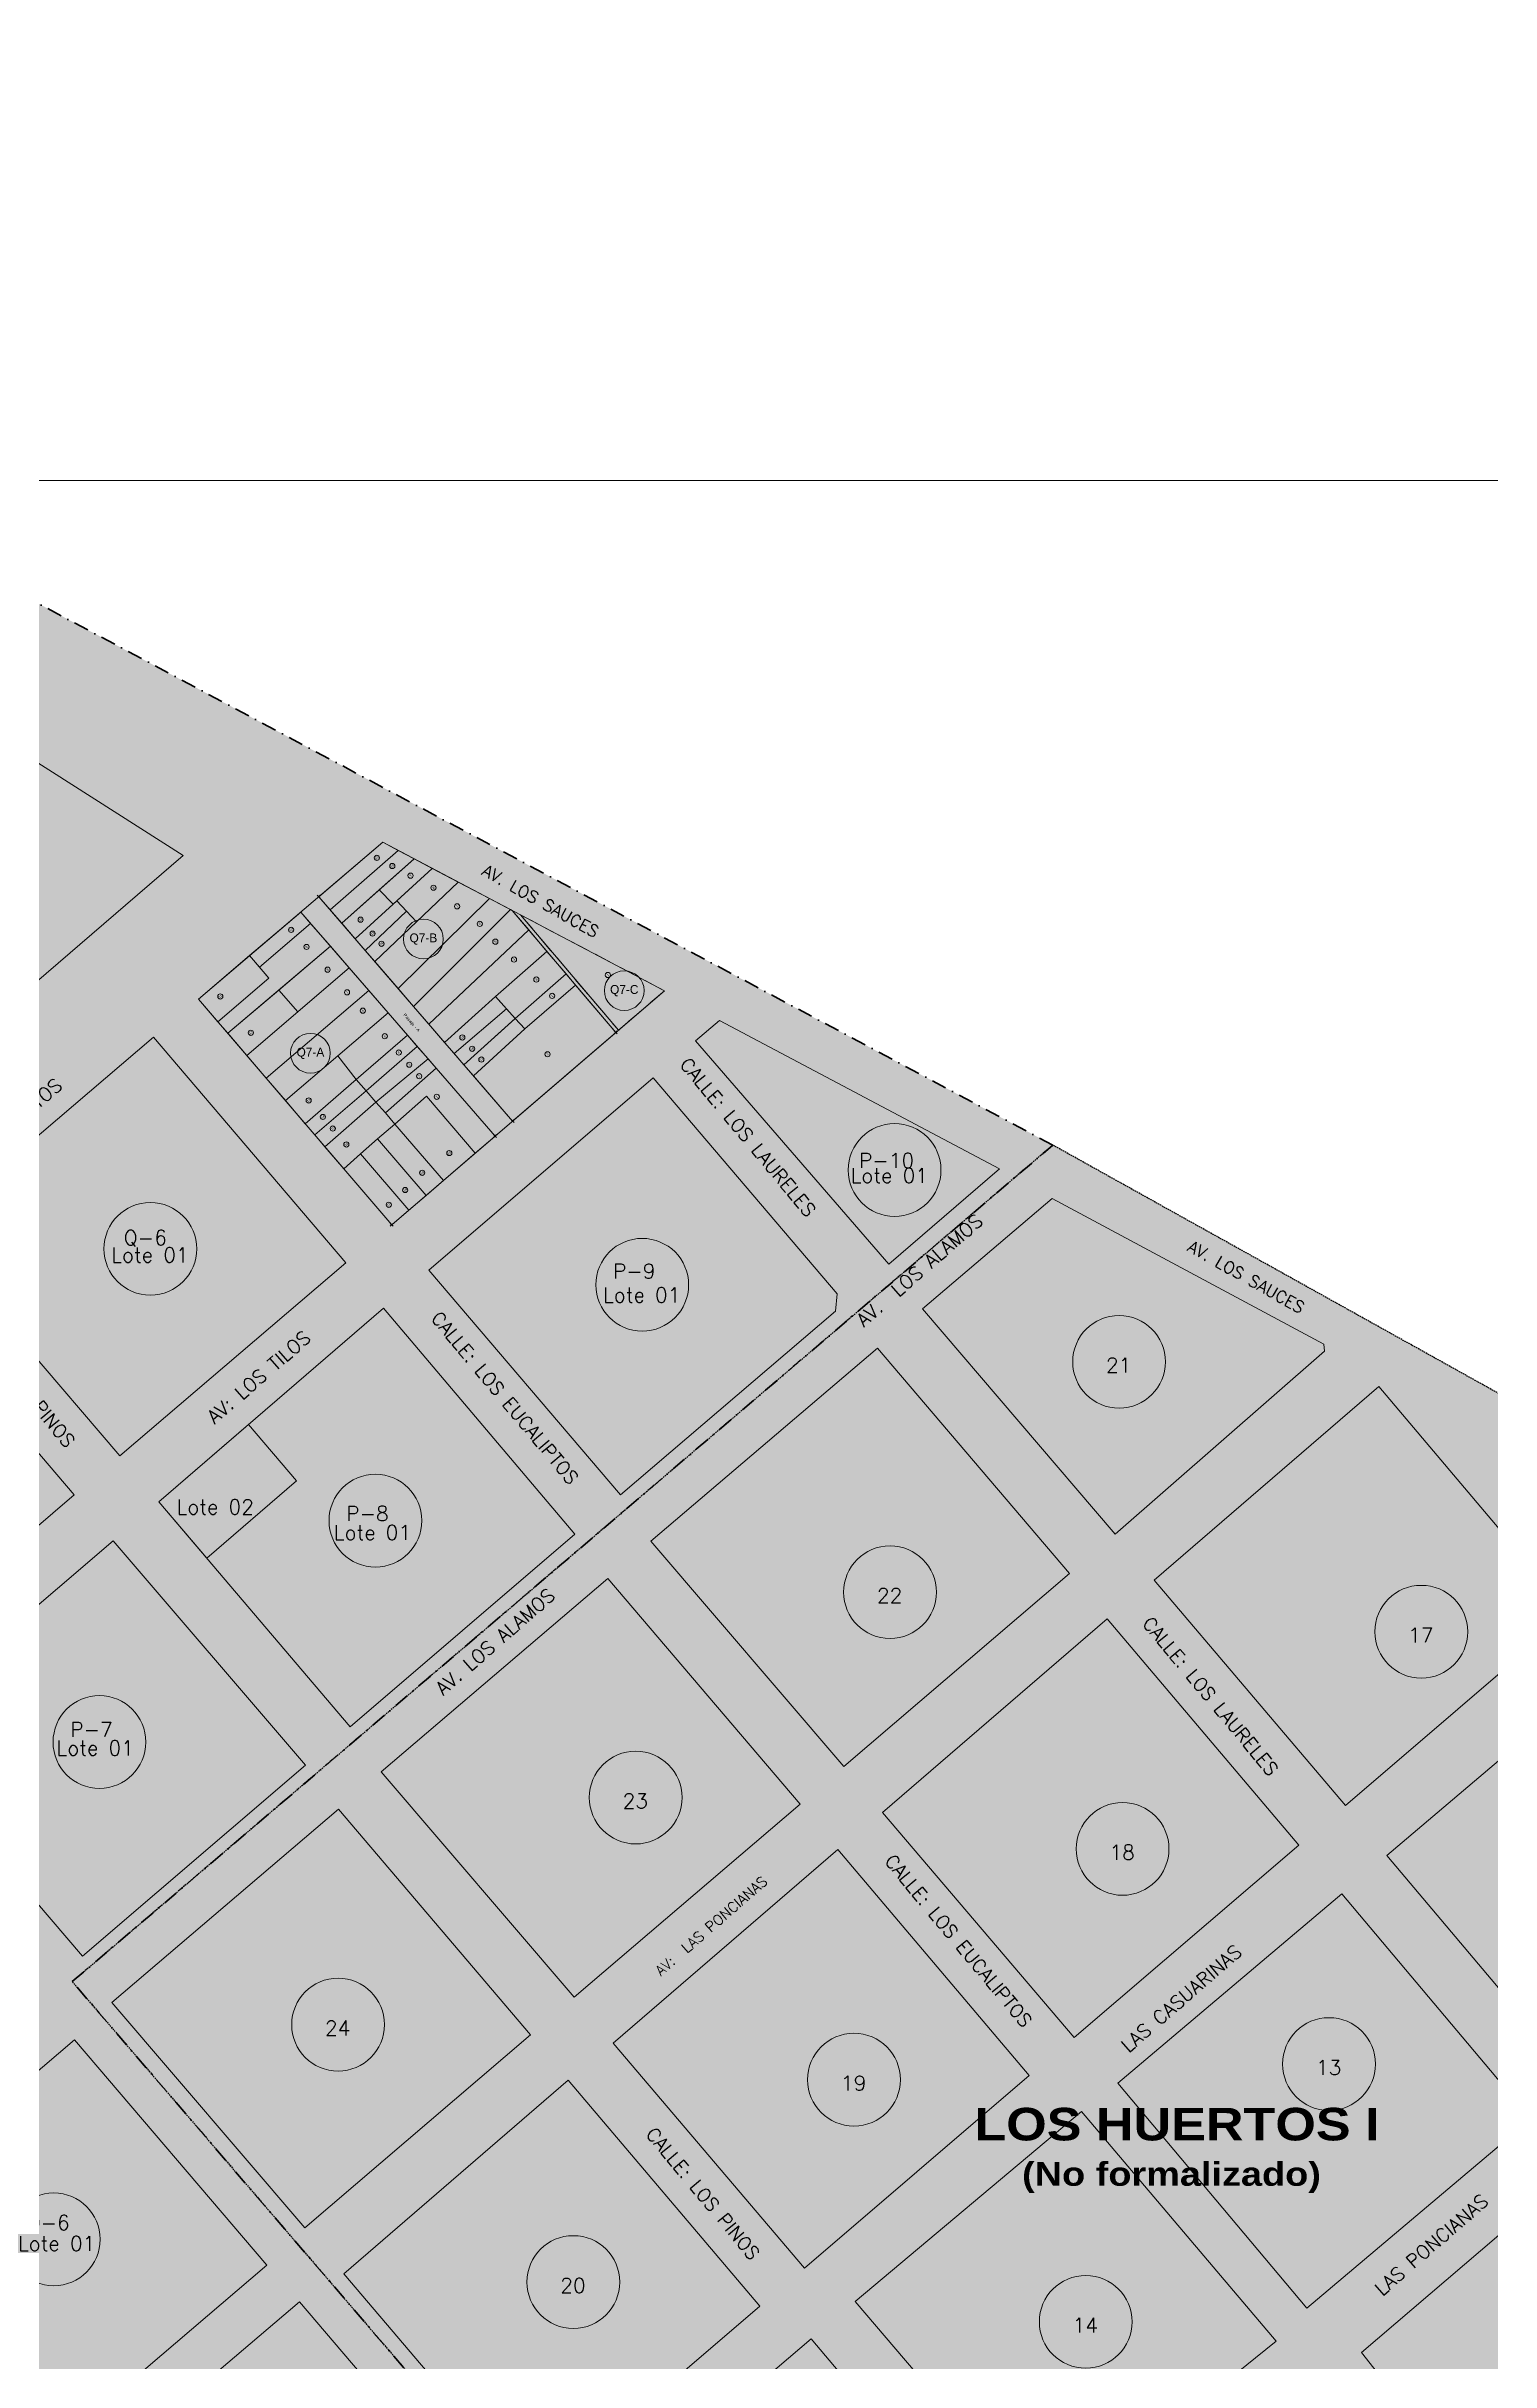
# Model space of a CAD drawing. Header units: millimetres. Extents: x -12449005 to 6504000, y 604360 to 27735491.
# Drawn here: x 711442 to 711930, y 9108793 to 9109575 of the extents above; entities that cross this region are included whole.
import ezdxf
from ezdxf.enums import TextEntityAlignment as Align

# ---------------------------------------------------------------- set-up
doc = ezdxf.new("R2010")
doc.units = ezdxf.units.MM
doc.header["$MEASUREMENT"] = 0
doc.header["$PDMODE"] = 3
doc.header["$PDSIZE"] = 0.5
for name, pattern in [('DASHDOTX2', [50.8, 25.4, -12.7, 0, -12.7]), ('DASHED', [0.75, 0.5, -0.25]), ('HIDDEN', [9.525, 6.35, -3.175])]:
    doc.linetypes.add(name, pattern=pattern)
doc.layers.get('0').update_dxf_attribs({"lineweight": 15})
for name, color, linetype in [('_DELIM_POL_GREGIONAL', 200, 'DASHED'), ('CALLES', 7, 'Continuous'), ('NUEVA ESPERANZA II', 160, 'Continuous'), ('NUEVA ESPERANZA IV', 191, 'Continuous')]:
    doc.layers.add(name, color=color, linetype=linetype)
for name, color, linetype, lineweight in [('A_LIMITES SECTORES', 1, 'DASHDOTX2', 50), ('JL - LOTE PRESCRITO', 190, 'Continuous', 30), ('JL - LOTES EXCEPTUADO', 33, 'Continuous', 30)]:
    doc.layers.add(name, color=color, linetype=linetype, lineweight=lineweight)
doc.styles.add('cota100', font='trebuc.ttf')
doc.styles.add('ROMANS', font='romans.shx')
doc.styles.add('ROMANT', font='romant.shx')
doc.styles.get("Standard").update_dxf_attribs({"font": 'arial.ttf'})
doc.styles.add('TIPOA', font='stylu.ttf')
doc.dimstyles.new('COTA _100', dxfattribs={"dimscale": 1.26, "dimtxt": 0.95, "dimasz": 0.04, "dimexe": 0.06, "dimexo": 0.1, "dimgap": 0.04, "dimtad": 0, "dimzin": 1, "dimdsep": 46, "dimtxsty": 'cota100', "dimblk": 'ARCHTICK', "dimcen": 0.09, "dimdle": 0.06, "dimse1": 1, "dimse2": 1, "dimsd1": 1, "dimsd2": 1, "dimclrd": 256, "dimclre": 178, "dimclrt": 7, "dimaunit": 1, "dimadec": 3, "dimazin": 0, "dimtfac": 1, "dimtmove": 2, "dimatfit": 2, "dimldrblk": 'ARCHTICK', "dimfxl": 1, "dimarcsym": 0})

# ---------------------------------------------------------------- blocks, each defined once
blk = doc.blocks.new('*D43')
at = {"layer": 'DEFPOINTS', "color": 0, "ltscale": 0.3, "transparency": 16777216}
for p in [(712082.84, 9107519.41), (712108.06, 9107499.31), (712109.03, 9107500.52)]:
    blk.add_point(p, dxfattribs=at)
at = {"layer": 'JL - LOTE PRESCRITO', "color": 7, "ltscale": 0.3, "transparency": 16777216, "insert": (-3285965.38, 20561939.47), "char_height": 1.425, "attachment_point": 5, "rotation": 321.44044, "style": 'cota100'}
blk.add_mtext('32.25', dxfattribs=at)
blk = doc.blocks.new('_ARCHTICK')
at = {"color": 0, "linetype": 'ByBlock', "const_width": 0.15}
blk.add_lwpolyline([(-0.5, -0.5), (0.5, 0.5)], dxfattribs=at)
blk = doc.blocks.new('*D45')
at = {"layer": 'DEFPOINTS', "color": 0, "ltscale": 0.3, "transparency": 16777216}
for p in [(712087.19, 9107441.08), (712114.24, 9107424.27), (712113.41, 9107423.07)]:
    blk.add_point(p, dxfattribs=at)
at = {"layer": 'JL - LOTE PRESCRITO', "color": 7, "ltscale": 0.3, "transparency": 16777216, "insert": (-12449002.32, 27735488.48), "char_height": 1.425, "attachment_point": 5, "rotation": 325.51313, "style": 'cota100'}
blk.add_mtext('31.81', dxfattribs=at)
blk = doc.blocks.new('*D46')
at = {"layer": 'DEFPOINTS', "color": 0, "ltscale": 0.3, "transparency": 16777216}
for p in [(712060.7, 9107460.09, 0), (712086.54, 9107440.17), (712087.27, 9107441.21)]:
    blk.add_point(p, dxfattribs=at)
at = {"layer": 'JL - LOTE PRESCRITO', "color": 7, "ltscale": 0.3, "transparency": 16777216, "insert": (-2185624.74, 20773017.13), "char_height": 1.425, "attachment_point": 5, "rotation": 324.59903, "style": 'cota100'}
blk.add_mtext('32.60', dxfattribs=at)
blk = doc.blocks.new('*D48')
at = {"layer": 'DEFPOINTS', "color": 0, "ltscale": 0.3, "transparency": 16777216}
for p in [(712087.24, 9107441.12), (712114.38, 9107424.21), (712113.53, 9107422.98)]:
    blk.add_point(p, dxfattribs=at)
at = {"layer": 'JL - LOTE PRESCRITO', "color": 7, "ltscale": 0.3, "transparency": 16777216, "insert": (-11189611.25, 26932542.48), "char_height": 1.425, "attachment_point": 5, "rotation": 325.40033, "style": 'cota100'}
blk.add_mtext('31.95', dxfattribs=at)
blk = doc.blocks.new('*D51')
at = {"layer": 'DEFPOINTS', "color": 0, "ltscale": 0.3, "transparency": 16777216}
for p in [(711798.11, 9107297.2, 0), (638644.95, 8884680.95), (638646.1, 8884680.58, 0)]:
    blk.add_point(p, dxfattribs=at)
at = {"layer": 'JL - LOTE PRESCRITO', "color": 7, "ltscale": 0.3, "transparency": 16777216, "insert": (1552507.84, 18611954.35), "char_height": 1.425, "attachment_point": 5, "rotation": 71.80943, "style": 'cota100'}
blk.add_mtext('234327.50', dxfattribs=at)
blk = doc.blocks.new('*D54')
at = {"layer": 'DEFPOINTS', "color": 0, "ltscale": 0.3, "transparency": 16777216}
for p in [(711942.33, 9107278.53, 0), (711968.16, 9107261.81, 0), (711968.93, 9107263)]:
    blk.add_point(p, dxfattribs=at)
at = {"layer": 'JL - LOTE PRESCRITO', "color": 7, "ltscale": 0.3, "transparency": 16777216, "insert": (-9446297.88, 15652898.35), "char_height": 1.425, "attachment_point": 5, "rotation": 327.07769, "style": 'cota100'}
blk.add_mtext('30.77', dxfattribs=at)
blk = doc.blocks.new('*D55')
at = {"layer": 'DEFPOINTS', "color": 0, "ltscale": 0.3, "transparency": 16777216}
for p in [(711946.72, 9107290.72, 0), (711972.94, 9107274.92), (711972.26, 9107273.88, 0)]:
    blk.add_point(p, dxfattribs=at)
at = {"layer": 'JL - LOTE PRESCRITO', "color": 7, "ltscale": 0.3, "transparency": 16777216, "insert": (-2514595.34, 20816706.74), "char_height": 1.425, "attachment_point": 5, "rotation": 326.6096, "style": 'cota100'}
blk.add_mtext('30.59', dxfattribs=at)
blk = doc.blocks.new('*D56')
at = {"layer": 'DEFPOINTS', "color": 0, "ltscale": 0.3, "transparency": 16777216}
for p in [(711904.93, 9107395.39, 0), (711906.34, 9107394.91), (711900.87, 9107383.36, 0)]:
    blk.add_point(p, dxfattribs=at)
at = {"layer": 'JL - LOTE PRESCRITO', "color": 7, "ltscale": 0.3, "transparency": 16777216, "insert": (1522262.21, 18476834.14), "char_height": 1.425, "attachment_point": 5, "rotation": 71.35501, "style": 'cota100'}
blk.add_mtext('12.70', dxfattribs=at)
blk = doc.blocks.new('*D57')
at = {"layer": 'DEFPOINTS', "color": 0, "ltscale": 0.3, "transparency": 16777216}
for p in [(711803.61, 9107439.76, 0), (711798.54, 9107426.35, 0), (711799.95, 9107425.82)]:
    blk.add_point(p, dxfattribs=at)
at = {"layer": 'JL - LOTE PRESCRITO', "color": 7, "lineweight": 30, "ltscale": 0.3, "transparency": 16777216, "insert": (1428871.17, 18217418.99), "char_height": 1.425, "attachment_point": 5, "rotation": 69.29283, "style": 'cota100'}
blk.add_mtext('14.33', dxfattribs=at)
blk = doc.blocks.new('*D72')
at = {"layer": 'DEFPOINTS', "color": 0, "linetype": 'HIDDEN', "ltscale": 0.3, "transparency": 16777216}
blk.add_point((711923.25, 9107645.89, 0), dxfattribs=at)
blk.add_point((711923.25, 9107645.89, 0), dxfattribs=at)
blk.add_point((711923.25, 9107645.89, 0), dxfattribs=at)
at = {"layer": 'NUEVA ESPERANZA II', "color": 7, "linetype": 'HIDDEN', "lineweight": 0, "ltscale": 0.3, "transparency": 16777216, "insert": (1418470.26, 18205919.98, 0), "char_height": 1.197, "attachment_point": 5, "style": 'cota100'}
blk.add_mtext('0.00', dxfattribs=at)
blk = doc.blocks.new('*D295')
at = {"layer": 'DEFPOINTS', "color": 0, "ltscale": 0.3, "transparency": 16777216}
for p in [(712101.49, 9107527.55, 0), (712107.08, 9107523.29, 0), (712108.02, 9107524.53)]:
    blk.add_point(p, dxfattribs=at)
at = {"layer": 'JL - LOTES EXCEPTUADO', "color": 7, "ltscale": 0.3, "transparency": 16777216, "insert": (-4155879.58, 22512034.24), "char_height": 1.425, "attachment_point": 5, "rotation": 322.66818, "style": 'cota100'}
blk.add_mtext('7.03', dxfattribs=at)
blk = doc.blocks.new('*D317')
at = {"layer": 'DEFPOINTS', "color": 0, "ltscale": 0.3, "transparency": 16777216}
for p in [(712111.35, 9107509.88), (712112.1, 9107510.92), (712138.95, 9107491.47)]:
    blk.add_point(p, dxfattribs=at)
at = {"layer": 'JL - LOTES EXCEPTUADO', "color": 7, "ltscale": 0.3, "transparency": 16777216, "insert": (-2103789.23, 20760500.07), "char_height": 1.425, "attachment_point": 5, "rotation": 324.08136, "style": 'cota100'}
blk.add_mtext('33.15', dxfattribs=at)
blk = doc.blocks.new('*D324')
at = {"layer": 'DEFPOINTS', "color": 0, "ltscale": 0.3, "transparency": 16777216}
for p in [(712110.31, 9107505.46), (712136.86, 9107485.85), (712136.05, 9107484.76)]:
    blk.add_point(p, dxfattribs=at)
at = {"layer": 'JL - LOTES EXCEPTUADO', "color": 7, "ltscale": 0.3, "transparency": 16777216, "insert": (-6163033.89, 23825474.33), "char_height": 1.425, "attachment_point": 5, "rotation": 323.55006, "style": 'cota100'}
blk.add_mtext('33.00', dxfattribs=at)
blk = doc.blocks.new('*D461')
at = {"layer": 'DEFPOINTS', "color": 0, "ltscale": 0.3, "transparency": 16777216}
for p in [(711831.47, 9107446.26, 0), (711835.62, 9107443.66, 0), (711836.13, 9107444.47)]:
    blk.add_point(p, dxfattribs=at)
at = {"layer": 'JL - LOTES EXCEPTUADO', "color": 7, "ltscale": 0.3, "transparency": 16777216, "insert": (-2767481.23, 20887938.53), "char_height": 1.425, "attachment_point": 5, "rotation": 327.92034, "style": 'cota100'}
blk.add_mtext('4.90', dxfattribs=at)
blk = doc.blocks.new('*D277')
at = {"layer": 'DEFPOINTS', "color": 0, "ltscale": 0.3, "transparency": 16777216}
for p in [(5920851.92, 23470790.36), (5920853.1, 23470789.93, 0), (712025.22, 9107418.43, 0)]:
    blk.add_point(p, dxfattribs=at)
at = {"layer": 'JL - LOTES EXCEPTUADO', "color": 7, "ltscale": 0.3, "transparency": 16777216, "insert": (-3004046.3, 604365.52), "char_height": 1.425, "attachment_point": 5, "rotation": 70.067, "style": 'cota100'}
blk.add_mtext('15278688.71', dxfattribs=at)

msp = doc.modelspace()

# ---------------------------------------------------------------- hatches: boundary and pattern name
at = {"transparency": 33554470}
h = msp.add_hatch(color=86, dxfattribs=at)
h.dxf.hatch_style = 1
h.paths.add_polyline_path([(711450.7, 9108921.381), (711781.778, 9109203.971), (711418.183, 9109398.161), (710823.757, 9109287.221), (710769.44, 9109290.567), (710494.877, 9108218.304), (710905.887, 9107893.734), (711206.969, 9108135.118), (711284.972, 9107993.756), (711468.157, 9108148.755), (711566.549, 9108226.47), (711483.951, 9108324.487), (711668.189, 9108475.846), (711715.602, 9108420.347), (711809.581, 9108494.243), (711758.747, 9108553.852), (711763.037, 9108557.493)])
at = {"transparency": 33554495}
h = msp.add_hatch(color=30, dxfattribs=at)
h.dxf.hatch_style = 1
h.paths.add_polyline_path([(712118.456, 9109016.282), (711781.778, 9109203.971), (711781.778, 9109203.971), (711450.7, 9108921.381), (711763.037, 9108557.493), (712032.489, 9108786.178), (711954.456, 9108877.14)])

# ---------------------------------------------------------------- linework, layer by layer
at = {"color": 7, "linetype": 'HIDDEN', "lineweight": 15}
for p, q in [((711602.057, 9109281.752), (711650.644, 9109256.134)), ((711602.057, 9109281.752), (711635.114, 9109242.8)), ((711650.644, 9109256.134, -88.379), (711635.114, 9109242.8, -88.482))]:
    msp.add_line(p, q, dxfattribs=at)
at = {"color": 7}
msp.add_lwpolyline([(710207.797, 9109428.443), (714775.494, 9109428.443), (714775.494, 9106282.041), (710207.797, 9106282.041)], close=True, dxfattribs=at)
at = {"lineweight": 15}
for points in [[(711399.857, 9109395.067), (711375.257, 9109373.769), (711488.132, 9109301.781), (711012.413, 9108891.974), (710751.759, 9109060.12), (710818.849, 9109287.379)], [(711537.758, 9109283.427), (711533.924, 9109287.868), (711555.536, 9109306.282), (711560.75, 9109303.53), (711537.758, 9109283.427)], [(711560.75, 9109303.53), (711537.758, 9109283.427)], [(711537.758, 9109283.427), (711560.75, 9109303.53), (711566.081, 9109300.716), (711541.671, 9109278.894), (711537.758, 9109283.427)], [(711566.081, 9109300.716), (711541.671, 9109278.894)], [(711554.345, 9109290.224), (711566.081, 9109300.716), (711572.242, 9109297.465), (711560.235, 9109286.454), (711559.066, 9109285.382), (711554.345, 9109290.224)], [(711581.033, 9109292.824), (711552.845, 9109265.952)], [(711552.845, 9109265.952), (711581.033, 9109292.824), (711591.563, 9109287.267), (711560.68, 9109256.877), (711552.845, 9109265.952)], [(711559.066, 9109285.382), (711572.242, 9109297.465)], [(711560.235, 9109286.454), (711572.242, 9109297.465), (711581.033, 9109292.824), (711566.945, 9109279.394), (711563.55, 9109282.955), (711560.235, 9109286.454)], [(711541.671, 9109278.894), (711554.345, 9109290.224), (711559.066, 9109285.382), (711546.231, 9109273.612)], [(711546.231, 9109273.612), (711559.066, 9109285.382), (711554.345, 9109290.224), (711541.671, 9109278.894), (711546.231, 9109273.612)], [(711546.231, 9109273.612), (711560.235, 9109286.454), (711563.55, 9109282.955), (711549.614, 9109269.694)], [(711546.231, 9109273.612), (711549.614, 9109269.694), (711563.55, 9109282.955), (711560.235, 9109286.454), (711559.066, 9109285.382), (711546.231, 9109273.612)], [(711560.68, 9109256.877), (711591.563, 9109287.267), (711598.646, 9109283.528), (711565.943, 9109250.78), (711560.68, 9109256.877)], [(711549.614, 9109269.694), (711563.55, 9109282.955), (711566.945, 9109279.394), (711552.845, 9109265.952), (711549.614, 9109269.694)], [(711563.55, 9109282.955), (711566.945, 9109279.394)], [(711598.646, 9109283.528), (711565.943, 9109250.78)], [(711565.943, 9109250.78), (711598.646, 9109283.528), (711599.244, 9109283.212), (711604.825, 9109276.636), (711571.131, 9109244.771), (711565.943, 9109250.78)], [(711571.131, 9109244.771), (711604.825, 9109276.636), (711610.973, 9109269.392), (711593.574, 9109254.207), (711576.409, 9109238.658), (711571.131, 9109244.771)], [(711610.973, 9109269.392), (711593.574, 9109254.207), (711600.183, 9109246.683), (711617.415, 9109261.801)], [(711610.973, 9109269.392), (711593.574, 9109254.207), (711597.26, 9109250.011), (711600.183, 9109246.683), (711617.415, 9109261.801), (711610.973, 9109269.392)], [(711576.409, 9109238.658), (711593.574, 9109254.207)], [(711576.409, 9109238.658), (711579.687, 9109234.86), (711597.26, 9109250.011), (711593.574, 9109254.207), (711576.409, 9109238.658)], [(711586.194, 9109227.324), (711599.351, 9109212.083), (711634.203, 9109242.018), (711620.621, 9109258.023), (711603.512, 9109243.201), (711586.194, 9109227.324)], [(711579.687, 9109234.86), (711597.26, 9109250.011)], [(711579.687, 9109234.86), (711597.26, 9109250.011), (711600.183, 9109246.683), (711582.951, 9109231.079), (711579.687, 9109234.86)], [(711582.951, 9109231.079), (711600.183, 9109246.683), (711603.512, 9109243.201), (711586.194, 9109227.324), (711582.951, 9109231.079)], [(711600.155, 9109246.658), (711582.951, 9109231.079)], [(711586.194, 9109227.324), (711603.512, 9109243.201), (711600.183, 9109246.683), (711600.155, 9109246.658)], [(711478.139, 9109240.384), (711401.644, 9109175.1), (711466.786, 9109099.01), (711543.021, 9109164.212), (711478.139, 9109240.384), (711543.021, 9109164.212)], [(711479.924, 9109083.483), (711510.214, 9109109.608)], [(711510.214, 9109109.608), (711526.401, 9109090.557)], [(711496.112, 9109064.431), (711526.401, 9109090.557)], [(711496.112, 9109064.431), (711526.352, 9109090.515)], [(711479.924, 9109083.483), (711496.112, 9109064.431)], [(711483.909, 9108710.321), (711451.026, 9108748.18), (711527.427, 9108813.274), (711559.961, 9108775.062), (711483.909, 9108710.321)]]:
    msp.add_lwpolyline(points, dxfattribs=at)
for points, elevation in [([(711493.357, 9109253.302), (711555.536, 9109306.282), (711650.644, 9109256.134), (711558.55, 9109177.039)], -88.488), ([(711510.58, 9109267.977), (711527.861, 9109282.702), (711531.168, 9109278.885), (711513.948, 9109264.037)], -88.488), ([(711520.394, 9109256.362), (711537.847, 9109271.176), (711544.206, 9109263.837), (711526.839, 9109248.992)], -88.488), ([(711510.58, 9109267.977), (711493.357, 9109253.302), (711499.887, 9109245.663), (711517.114, 9109260.334)], -88.488), ([(711970.732, 9109028.611), (711894.513, 9108963.97), (711957.72, 9108889.082), (711961.459, 9108891.898), (711962.149, 9108891.086), (712035.247, 9108951.973)], 3.702)]:
    msp.add_lwpolyline(points, close=True, dxfattribs=dict(at, elevation=elevation))
at = {"lineweight": 15, "flags": 128}
for points in [[(711533.924, 9109287.868), (711555.536, 9109306.282), (711599.244, 9109283.212), (711599.244, 9109283.212), (711634.203, 9109242.018), (711599.351, 9109212.083), (711533.924, 9109287.868)], [(711650.644, 9109256.134), (711602.057, 9109281.752), (711635.114, 9109242.8), (711650.644, 9109256.134)]]:
    msp.add_lwpolyline(points, dxfattribs=at)
at = {"lineweight": 15}
for points, elevation in [([(711560.68, 9109256.877), (711591.563, 9109287.267)], -0.269), ([(711531.168, 9109278.885), (711513.948, 9109264.037), (711517.114, 9109260.334), (711499.887, 9109245.663), (711503.209, 9109241.777), (711537.847, 9109271.176), (711531.168, 9109278.885)], -88.488), ([(711531.168, 9109278.885), (711513.948, 9109264.037), (711517.114, 9109260.334), (711499.887, 9109245.663), (711503.209, 9109241.777), (711520.394, 9109256.362), (711537.847, 9109271.176), (711531.168, 9109278.885)], -88.488), ([(711520.394, 9109256.362), (711526.839, 9109248.992), (711544.206, 9109263.837), (711537.847, 9109271.176), (711520.394, 9109256.362)], -88.488), ([(711604.825, 9109276.636), (711571.131, 9109244.771)], 0.495), ([(711499.887, 9109245.663), (711517.114, 9109260.334), (711513.948, 9109264.037), (711510.58, 9109267.977), (711493.357, 9109253.302), (711499.887, 9109245.663)], -88.488), ([(711509.623, 9109234.274), (711544.206, 9109263.837)], -0.889), ([(711509.623, 9109234.274), (711526.914, 9109249.056), (711544.206, 9109263.837), (711550.781, 9109256.248), (711516.165, 9109226.621), (711509.623, 9109234.274)], -0.889), ([(711603.512, 9109243.201), (711600.183, 9109246.683), (711617.415, 9109261.801), (711620.621, 9109258.023), (711603.512, 9109243.201)], -0.179), ([(711503.209, 9109241.777), (711520.394, 9109256.362), (711526.839, 9109248.992), (711509.623, 9109234.274), (711503.209, 9109241.777)], -88.488), ([(711516.165, 9109226.621), (711550.781, 9109256.248)], -1.115), ([(711516.165, 9109226.621), (711550.781, 9109256.248), (711557.344, 9109248.673), (711540.393, 9109234.144), (711522.693, 9109218.985), (711516.165, 9109226.621)], -0.889), ([(711600.183, 9109246.683), (711603.512, 9109243.201), (711620.621, 9109258.023)], -0.179), ([(711557.344, 9109248.673), (711540.393, 9109234.144)], -0.542), ([(711557.344, 9109248.673), (711540.393, 9109234.144), (711546.585, 9109226.122), (711563.895, 9109241.112), (711557.344, 9109248.673)], -0.542), ([(711563.895, 9109241.112), (711546.585, 9109226.122)], -0.233), ([(711549.876, 9109222.276), (711546.585, 9109226.122), (711563.895, 9109241.112), (711567.178, 9109237.322), (711549.876, 9109222.276)], -0.442), ([(711546.585, 9109226.122), (711540.393, 9109234.144), (711522.693, 9109218.985)], -0.98), ([(711522.693, 9109218.985), (711540.393, 9109234.144), (711546.585, 9109226.122), (711529.347, 9109211.201), (711522.693, 9109218.985)], -0.98), ([(711567.178, 9109237.322), (711549.876, 9109222.276)], -0.442), ([(711549.876, 9109222.276), (711567.178, 9109237.322), (711570.871, 9109233.06), (711553.176, 9109218.448), (711549.876, 9109222.276)], -0.442), ([(711570.871, 9109233.06), (711553.176, 9109218.448)], -0.586), ([(711573.585, 9109229.928), (711570.871, 9109233.06), (711553.176, 9109218.448), (711556.475, 9109214.91), (711573.585, 9109229.928)], -0.565), ([(711573.585, 9109229.928), (711556.475, 9109214.91), (711553.176, 9109218.448)], -0.565), ([(711573.585, 9109229.928), (711556.475, 9109214.91), (711559.559, 9109211.051), (711570.309, 9109220.456), (711586.706, 9109201.222), (711593.442, 9109207.008), (711573.585, 9109229.928)], -0.565), ([(711532.564, 9109207.438), (711549.876, 9109222.276), (711546.585, 9109226.122), (711529.347, 9109211.201)], -0.98), ([(711553.176, 9109218.448), (711549.876, 9109222.276), (711532.564, 9109207.438), (711535.991, 9109203.428), (711553.176, 9109218.448)], -0.442), ([(711535.991, 9109203.428), (711553.176, 9109218.448), (711549.876, 9109222.276)], -0.903), ([(711559.559, 9109211.051), (711556.475, 9109214.91), (711553.176, 9109218.448), (711535.991, 9109203.428), (711542.353, 9109195.987), (711548.064, 9109201.038), (711553.784, 9109206.1), (711559.559, 9109211.051)], -0.565), ([(711556.475, 9109214.91), (711559.559, 9109211.051)], -0.962), ([(711586.706, 9109201.222), (711570.309, 9109220.456), (711559.559, 9109211.051)], -0.812), ([(711559.559, 9109211.051), (711570.309, 9109220.456), (711586.706, 9109201.222), (711575.999, 9109192.026), (711575.998, 9109192.027), (711559.559, 9109211.051)], -0.565), ([(711559.559, 9109211.051), (711553.784, 9109206.1)], -1.21), ([(711553.784, 9109206.1), (711559.559, 9109211.051), (711575.999, 9109192.026), (711570.133, 9109186.988), (711553.784, 9109206.1)], -0.565), ([(711559.559, 9109211.051), (711575.998, 9109192.027)], -1.21), ([(711559.559, 9109211.051), (711575.998, 9109192.027)], -1.21), ([(711542.353, 9109195.987), (711548.064, 9109201.038), (711564.324, 9109181.999)], -1.079), ([(711542.353, 9109195.987), (711548.064, 9109201.038), (711564.324, 9109181.999), (711558.55, 9109177.039), (711542.353, 9109195.987)], -0.565), ([(711548.064, 9109201.038), (711553.784, 9109206.1), (711570.133, 9109186.989)], -1.21), ([(711548.064, 9109201.038), (711553.784, 9109206.1), (711570.133, 9109186.988), (711564.324, 9109181.999), (711548.064, 9109201.038)], -0.565)]:
    msp.add_lwpolyline(points, dxfattribs=dict(at, elevation=elevation))
at = {"lineweight": 15, "elevation": -0.948, "flags": 128}
msp.add_lwpolyline([(711493.357, 9109253.302), (711527.861, 9109282.702), (711593.442, 9109207.008), (711558.55, 9109177.039), (711493.357, 9109253.302)], dxfattribs=at)
at = {"lineweight": 15}
for points in [[(711669.277, 9109246.068), (711763.74, 9109195.956), (711726.374, 9109163.778), (711661.1, 9109239.21)], [(711708.343, 9109147.883), (711635.786, 9109085.873), (711571.06, 9109161.77), (711646.87, 9109226.643), (711708.902, 9109153.706)], [(711781.555, 9109185.922), (711873.294, 9109136.774), (711873.508, 9109134.417), (711802.856, 9109072.522), (711737.714, 9109148.612)], [(711386.326, 9109162.039), (711451.378, 9109085.855), (711376.013, 9109021.246), (711310.762, 9109097.49)], [(711555.769, 9109148.9), (711620.409, 9109072.493), (711544.544, 9109007.429), (711479.924, 9109083.483)], [(711722.529, 9109135.429), (711646.034, 9109070.145), (711711.176, 9108994.055), (711787.411, 9109059.257)], [(711891.839, 9109122.412), (711956.479, 9109046.005), (711880.614, 9108980.941), (711815.994, 9109056.995)], [(711464.534, 9109070.345), (711529.422, 9108994.469), (711454.196, 9108930.01), (711389.241, 9109005.862)], [(711631.54, 9109057.526), (711555.045, 9108992.242), (711620.187, 9108916.152), (711696.422, 9108981.354)], [(711800.159, 9109043.945), (711864.799, 9108967.538), (711788.934, 9108902.474), (711724.314, 9108978.528)], [(711540.551, 9108979.623), (711605.433, 9108903.451), (711529.198, 9108838.249), (711464.056, 9108914.339)], [(711709.17, 9108966.042), (711633.325, 9108900.625), (711697.945, 9108824.571), (711773.81, 9108889.635)], [(711879.348, 9108951.079), (711943.259, 9108874.998), (711867.578, 9108811.072), (711803.678, 9108887.13)], [(711451.459, 9108901.747), (711516.341, 9108825.575), (711440.106, 9108760.373), (711374.964, 9108836.463)], [(711618.181, 9108888.139), (711542.336, 9108822.722), (711606.956, 9108746.668), (711682.821, 9108811.732)], [(711791.466, 9108877.484), (711715.018, 9108813.316), (711779.754, 9108737.484), (711857.186, 9108799.887)], [(711960.941, 9108860.206), (712018.382, 9108787.33), (711943.442, 9108723.193), (711886.001, 9108796.069)], [(711527.427, 9108813.274), (711451.026, 9108748.18), (711517.024, 9108672.194), (711592.494, 9108736.849)], [(711700.206, 9108800.682), (711624.42, 9108736.046), (711688.258, 9108659.857), (711764.41, 9108724.49)]]:
    msp.add_lwpolyline(points, close=True, dxfattribs=at)
for centre, radius in [((711553.555, 9109300.987, -88.291), 0.875), ((711558.745, 9109298.248, -88.291), 0.875), ((711564.917, 9109294.99, -88.291), 0.875), ((711572.641, 9109290.914, -88.291), 0.875), ((711580.623, 9109284.612, -0.283), 0.875), ((711524.585, 9109276.676, -0.283), 0.875), ((711548.051, 9109280.114), 0.875), ((711569.253, 9109273.585, -0.566), 6.7), ((711588.295, 9109278.716, -0.283), 0.875), ((711529.798, 9109270.913, -0.283), 0.875), ((711552.103, 9109275.421), 0.875), ((711555.077, 9109271.976), 0.875), ((711593.544, 9109272.693, -0.283), 0.875), ((711536.908, 9109263.224, -88.488), 0.875), ((711599.845, 9109266.643, -176.693), 0.875), ((711637.069, 9109256.153, -0.566), 6.7), ((711631.54, 9109261.432, -0.283), 0.875), ((711631.54, 9109261.432, -0.283), 0.875), ((711500.685, 9109254.199, -88.488), 0.875), ((711543.477, 9109255.577, -88.488), 0.875), ((711607.381, 9109259.897, -88.488), 0.875), ((711612.714, 9109254.366, -0.283), 0.875), ((711548.803, 9109249.375, -88.488), 0.875), ((711510.996, 9109241.914, -0.948), 0.875), ((711531.105, 9109234.992, -0.566), 6.7), ((711556.216, 9109240.744, -88.488), 0.875), ((711582.397, 9109240.331), 0.875), ((711560.957, 9109235.224, -88.488), 0.875), ((711564.479, 9109231.124, -88.488), 0.875), ((711585.705, 9109236.499), 0.875), ((711588.827, 9109232.883), 0.875), ((711611.176, 9109234.657, -88.488), 0.875), ((711567.824, 9109227.229, -88.488), 0.875), ((711530.527, 9109219.066, -0.948), 0.875), ((711535.298, 9109213.485, -0.948), 0.875), ((711573.773, 9109220.303, -88.488), 0.875), ((711538.658, 9109209.555, -0.948), 0.875), ((711728.338, 9109195.557), 15.667), ((711543.237, 9109204.199, -0.948), 0.875), ((711577.992, 9109201.283, -88.488), 0.875), ((711568.852, 9109194.631, -88.488), 0.875), ((711477.07, 9109168.939), 15.667), ((711557.552, 9109183.803, -0.283), 0.875), ((711563.096, 9109188.795, -0.283), 0.875), ((711643.133, 9109156.788), 15.667), ((711553.061, 9109077.117), 15.667), ((711459.879, 9109002.332), 15.667), ((711444.442, 9108834.352), 15.667)]:
    msp.add_circle(centre, radius, dxfattribs=at)
for centre in [(711804.149, 9109130.767), (711726.808, 9109052.947), (711906.177, 9109039.588), (711640.941, 9108983.582), (711805.322, 9108966.242), (711540.457, 9108906.87), (711875.026, 9108893.551), (711714.632, 9108888.267), (711619.871, 9108819.907), (711792.889, 9108806.471)]:
    msp.add_circle(centre, 15.667)
for p in [(711533.924, 9109287.868), (711634.203, 9109242.018), (711599.351, 9109212.083)]:
    msp.add_point(p, dxfattribs=at)
at = {"lineweight": 15, "ltscale": 0.5}
for p in [(711593.442, 9109207.008, -88.488), (711558.55, 9109177.039, -88.488)]:
    msp.add_point(p, dxfattribs=at)
at = {"layer": '_DELIM_POL_GREGIONAL', "color": 30, "elevation": 75.337}
msp.add_lwpolyline([(711781.778, 9109203.971), (711781.778, 9109203.971), (711450.7, 9108921.381), (711763.037, 9108557.493), (712032.489, 9108786.178), (711954.456, 9108877.14), (712118.456, 9109016.282)], close=True, dxfattribs=at)
at = {"layer": 'A_LIMITES SECTORES', "color": 86, "ltscale": 0.2}
msp.add_lwpolyline([(711781.778, 9109203.971), (711418.183, 9109398.161), (710823.757, 9109287.221), (710769.44, 9109290.567), (710494.877, 9108218.304), (710905.887, 9107893.734), (711206.969, 9108135.118), (711284.972, 9107993.756), (711468.157, 9108148.755), (711566.549, 9108226.47), (711483.951, 9108324.487), (711668.189, 9108475.846), (711715.602, 9108420.347), (711809.581, 9108494.243), (711758.747, 9108553.852), (711763.037, 9108557.493), (711450.7, 9108921.381), (711781.778, 9109203.971)], dxfattribs=at)

# ---------------------------------------------------------------- texts
at = {"color": 7, "lineweight": 15, "style": 'TIPOA'}
for s, p in [('11', (711553.555, 9109300.987, -88.291)), ('10', (711558.745, 9109298.248, -88.291)), ('9', (711564.917, 9109294.99, -88.291)), ('8', (711572.641, 9109290.914, -88.291)), ('7', (711580.623, 9109284.612, -0.283)), ('10', (711524.585, 9109276.676, -0.283)), ('12', (711548.051, 9109280.114)), ('6', (711588.295, 9109278.716, -0.283)), ('9', (711529.798, 9109270.913, -0.283)), ('13', (711552.103, 9109275.421)), ('14', (711555.077, 9109271.976)), ('5', (711593.544, 9109272.693, -0.283)), ('8', (711536.908, 9109263.224, -88.488)), ('4', (711599.845, 9109266.643, -176.693)), ('1', (711631.54, 9109261.432, -0.283)), ('1', (711631.54, 9109261.432, -0.283)), ('11', (711500.685, 9109254.199, -88.488)), ('7', (711543.477, 9109255.577, -88.488)), ('3', (711607.381, 9109259.897, -88.488)), ('2', (711612.714, 9109254.366, -0.283)), ('6', (711548.803, 9109249.375, -88.488)), ('12', (711510.996, 9109241.914, -0.948)), ('5', (711556.216, 9109240.744, -88.488)), ('15', (711582.397, 9109240.331)), ('4', (711560.957, 9109235.224, -88.488)), ('3', (711564.479, 9109231.124, -88.488)), ('16', (711585.705, 9109236.499)), ('17', (711588.827, 9109232.883)), ('1', (711611.176, 9109234.657, -88.488)), ('2', (711567.824, 9109227.229, -88.488)), ('13', (711530.527, 9109219.066, -0.948)), ('1', (711573.773, 9109220.303, -88.488)), ('14', (711535.298, 9109213.485, -0.948)), ('15', (711538.658, 9109209.555, -0.948)), ('16', (711543.237, 9109204.199, -0.948)), ('20', (711577.992, 9109201.283, -88.488)), ('19', (711568.852, 9109194.631, -88.488)), ('17', (711557.552, 9109183.803, -0.283)), ('18', (711563.096, 9109188.795, -0.283))]:
    msp.add_text(s, height=0.8, rotation=40.359922, dxfattribs=at).set_placement(p, align=Align.MIDDLE_CENTER)
for s, p in [('Q7-B', (711569.253, 9109273.585, -0.566)), ('Q7-C', (711637.069, 9109256.153, -0.566)), ('Q7-A', (711531.105, 9109234.992, -0.566))]:
    msp.add_text(s, height=3, dxfattribs=at).set_placement(p, align=Align.MIDDLE)
at = {"color": 7, "lineweight": 15, "style": 'TIPOA', "width": 1.25}
msp.add_text('Pasaje - A', height=1, rotation=310.455656, dxfattribs=at).set_placement((711565.195, 9109245.258, -326.778), align=Align.MIDDLE)
at = {"color": 7, "lineweight": 15, "style": 'ROMANS'}
for s, height, rotation, p in [('CALLE: LOS LAURELES', 4.55, 309.76991, (711655.53, 9109231.072)), ('LOS ABETOS   ', 4.62, 40.978426, (711419.186, 9109198.66)), ('AV.  LOS ALAMOS  ', 4.62, 40.978426, (711717.936, 9109142.33)), ('CALLE: LOS PINOS ', 4.55, 309.76991, (711412.893, 9109144.163)), ('CALLE: LOS EUCALIPTOS', 4.55, 309.76991, (711571.518, 9109145.351)), ('AV: LOS TILOS   ', 4.62, 40.978426, (711498.735, 9109109.612)), ('AV. LOS ALAMOS  ', 4.62, 40.978426, (711575.852, 9109017.897)), ('CALLE: LOS LAURELES', 4.55, 309.76991, (711811.684, 9109042.229)), ('AV:  LAS PONCIANAS ', 3.5, 40.978426, (711649.412, 9108923.135)), ('CALLE: LOS EUCALIPTOS', 4.55, 309.76991, (711724.666, 9108961.952)), ('LAS CASUARINAS  ', 4.62, 40.978426, (711807.3, 9108897.153)), ('CALLE: LOS PINOS ', 4.55, 309.76991, (711644.052, 9108869.724)), ('LAS PONCIANAS ', 4.62, 40.978426, (711892.923, 9108814.984))]:
    msp.add_text(s, height=height, rotation=rotation, dxfattribs=at).set_placement(p)
for s, p in [('P-10', (711725.631, 9109196.247)), ('Lote 01', (711726.55, 9109191.174)), ('Q-6', (711475.36, 9109170.211)), ('Lote 01', (711476.903, 9109164.363)), ('P-9', (711640.426, 9109158.897)), ('Lote 01', (711642.965, 9109150.843)), ('21', (711804.001, 9109127.115)), ('Lote 02', (711498.95, 9109079.245)), ('P-8', (711550.354, 9109077.004)), ('Lote 01', (711552.039, 9109070.583)), ('22', (711726.66, 9109049.295)), ('17', (711906.029, 9109035.936)), ('P-7', (711457.172, 9109004.044)), ('Lote 01', (711458.43, 9108997.806)), ('23', (711640.793, 9108979.931)), ('18', (711805.174, 9108962.591)), ('24', (711540.309, 9108903.218)), ('13', (711874.878, 9108889.9)), ('19', (711714.484, 9108884.615)), ('O-6', (711442.567, 9108837.479)), ('Lote 01', (711445.396, 9108830.452)), ('20', (711619.723, 9108816.255)), ('14', (711792.741, 9108802.819))]:
    msp.add_text(s, height=5, dxfattribs=at).set_placement(p, align=Align.CENTER)
at = {"layer": 'CALLES', "style": 'ROMANT'}
for p in [(711608.835, 9109286.421), (711847.074, 9109159.431)]:
    msp.add_text('AV. LOS SAUCES', height=4, rotation=330.689049, dxfattribs=at).set_placement(p, align=Align.MIDDLE_CENTER)
at = {"layer": 'NUEVA ESPERANZA IV', "color": 30, "insert": (711713.289, 9108878.756), "char_height": 10, "attachment_point": 1}
msp.add_mtext_dynamic_manual_height_columns('\\pi41.99794;{\\fArial Black|b0|i0|c0|p34;\\H1.1x;LOS HUERTOS I\\P\\pi58.10011;\\H0.72727x;(No formalizado)}', width=215.58319, gutter_width=1, heights=[0], dxfattribs=at)

# ---------------------------------------------------------------- dimensions: what is measured, and where the dimension line sits
at = {"layer": 'JL - LOTE PRESCRITO', "ltscale": 0.3}
for base, p1, p2, angle, picture, middle in [((712114.241, 9107424.27, 0), (712087.191, 9107441.081, 0), (712113.414, 9107423.067, 0), 325.513135, '*D45', (-12449002.316, 27735488.482, 0)), ((712114.377, 9107424.206, 0), (712087.238, 9107441.124, 0), (712113.534, 9107422.984, 0), 325.400332, '*D48', (-11189611.254, 26932542.482, 0)), ((711972.944, 9107274.924, 0), (711946.718, 9107290.717, 0), (711972.258, 9107273.883, 0), 326.6096, '*D55', (-2514595.34, 20816706.736, 0)), ((712086.536, 9107440.17, 0), (712060.702, 9107460.094, 0), (712087.275, 9107441.209, 0), 324.599025, '*D46', (-2185624.739, 20773017.13, 0)), ((712109.027, 9107500.525, 0), (712082.837, 9107519.415, 0), (712108.058, 9107499.31, 0), 321.440438, '*D43', (-3285965.379, 20561939.472, 0)), ((638644.95, 8884680.953, 0), (711798.107, 9107297.202, 0), (638646.098, 8884680.575, 0), 251.809434, '*D51', (1552507.844, 18611954.349, 0)), ((711906.344, 9107394.914, 0), (711900.866, 9107383.36, 0), (711904.926, 9107395.392, 0), 71.355006, '*D56', (1522262.214, 18476834.142, 0)), ((711968.927, 9107263.001, 0), (711942.331, 9107278.532, 0), (711968.157, 9107261.811, 0), 327.077685, '*D54', (-9446297.875, 15652898.352, 0))]:
    dim = msp.add_linear_dim(base=base, p1=p1, p2=p2, angle=angle, dimstyle='COTA _100', override={"dimscale": 1.5}, dxfattribs=at)
    dim.commit()
    dim.dimension.update_dxf_attribs({"geometry": picture, "text_midpoint": middle, "dimtype": 161})
at = {"layer": 'JL - LOTE PRESCRITO', "lineweight": 30, "ltscale": 0.3}
dim = msp.add_linear_dim(base=(711799.947, 9107425.824), p1=(711803.611, 9107439.76, 0), p2=(711798.543, 9107426.354, 0), angle=249.292826, dimstyle='COTA _100', override={"dimscale": 1.5}, dxfattribs=at)
dim.commit()
dim.dimension.update_dxf_attribs({"geometry": '*D57', "text_midpoint": (1428871.165, 18217418.988), "dimtype": 161})
at = {"layer": 'JL - LOTES EXCEPTUADO', "ltscale": 0.3}
for base, p1, p2, angle, picture, middle in [((712136.051, 9107484.763, 0), (712110.311, 9107505.458, 0), (712136.855, 9107485.852, 0), 323.550056, '*D324', (-6163033.891, 23825474.328, 0)), ((5920851.924857054, 23470790.356056061, 0.000000005), (712025.222492767, 9107418.427517591, 0.000000004), (5920853.097571281, 23470789.930775229, 0.000000001), 70.066995566, '*D277', (-3004046.296434489, 604365.524695335, 0.000000005)), ((712108.02, 9107524.528, 0), (712101.491, 9107527.553, 0), (712107.078, 9107523.292, 0), 322.668179, '*D295', (-4155879.578, 22512034.24, 0)), ((711836.129, 9107444.468, 0), (711831.472, 9107446.259, 0), (711835.622, 9107443.659, 0), 327.920344, '*D461', (-2767481.229, 20887938.529, 0)), ((712111.351, 9107509.881, 0), (712138.951, 9107491.474, 0), (712112.104, 9107510.921, 0), 144.08136, '*D317', (-2103789.227, 20760500.069, 0))]:
    dim = msp.add_linear_dim(base=base, p1=p1, p2=p2, angle=angle, dimstyle='COTA _100', override={"dimscale": 1.5}, dxfattribs=at)
    dim.commit()
    dim.dimension.update_dxf_attribs({"geometry": picture, "text_midpoint": middle, "dimtype": 161})
at = {"layer": 'NUEVA ESPERANZA II', "linetype": 'HIDDEN', "lineweight": 0, "ltscale": 0.3}
dim = msp.add_linear_dim(base=(711923.250196052, 9107645.891414696, 0.000000001), p1=(711923.250196052, 9107645.891414696, 0.000000001), p2=(711923.250196052, 9107645.891414696, 0.000000001), angle=0, dimstyle='COTA _100', dxfattribs=at)
dim.commit()
dim.dimension.update_dxf_attribs({"geometry": '*D72', "text_midpoint": (1418470.261321224, 18205919.984989312, 0.000000001), "dimtype": 161})

doc.saveas('drawing.dxf')
